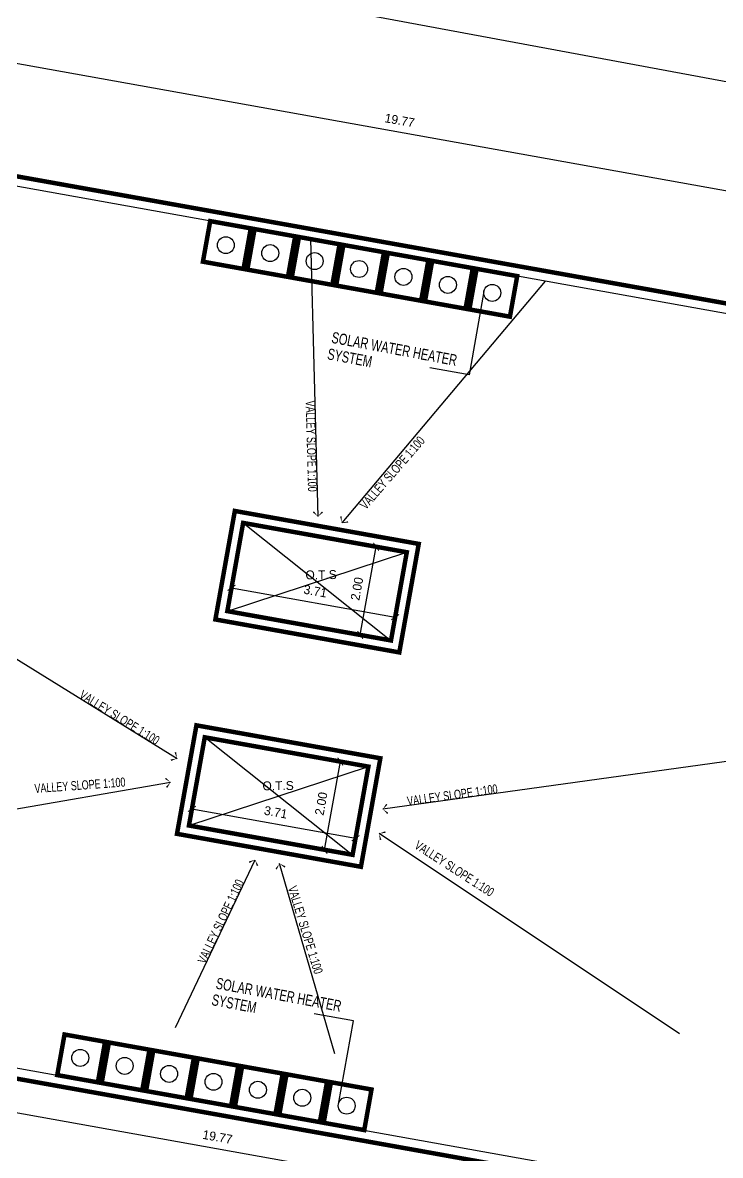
# Model space of a CAD drawing. Header units: metres. Extents: x 6101839 to 6102590, y -6659932 to -6659648.
# Drawn here: x 6102515.49 to 6102531.06, y -6659687.09 to -6659661.81 of the extents above; entities that cross this region are included whole.
import ezdxf

# ---------------------------------------------------------------- set-up
doc = ezdxf.new("R2010")
doc.units = ezdxf.units.M
doc.header["$LTSCALE"] = 500
doc.header["$MEASUREMENT"] = 0
doc.linetypes.add('DASHED2', pattern=[0.375, 0.25, -0.125])
doc.layers.get('0').update_dxf_attribs({"linetype": 'CONTINUOUS'})
doc.layers.get('Defpoints').update_dxf_attribs({"linetype": 'CONTINUOUS'})
for name, color, linetype in [('above', 250, 'DASHED2'), ('BLK_1_FLR_3_ROOF_AREA', 54, 'CONTINUOUS'), ('CONSIDER AREA', 233, 'CONTINUOUS'), ('DIM', 205, 'CONTINUOUS'), ('ED', 30, 'CONTINUOUS'), ('FURN', 156, 'CONTINUOUS'), ('TEXT', 4, 'CONTINUOUS'), ('wall', 125, 'CONTINUOUS')]:
    doc.layers.add(name, color=color, linetype=linetype)
doc.styles.add('DM', font='arial.ttf', dxfattribs={"width": 0.7, "height": 500})
doc.styles.add('S2', font='GOTHIC.TTF')
doc.styles.add('USA TEXT', font='GOTHIC.TTF')
doc.dimstyles.new('1-100-ED', dxfattribs={"dimtxt": 0.2, "dimasz": 0.15, "dimexe": 0.18, "dimexo": 0.0625, "dimgap": 0.15, "dimtad": 1, "dimzin": 0, "dimdsep": 46, "dimtxsty": 'USA TEXT', "dimblk": 'ARCHTICK', "dimcen": 0.1, "dimse1": 1, "dimse2": 1, "dimclrd": 256, "dimclrt": 256, "dimadec": 0, "dimazin": 0, "dimtfac": 1, "dimtofl": 0, "dimtmove": 0, "dimatfit": 3, "dimldrblk": 'ARCHTICK', "dimfxl": 0.18, "dimtolj": 1, "dimtzin": 0, "dimarcsym": 0})

# ---------------------------------------------------------------- blocks, each defined once
blk = doc.blocks.new('ARROW2')
at = {"layer": 'FURN'}
for points in [[(0, 0, 0, 1.41, 0), (-3.98, 3.98, 1.41, 1.41, 0)], [(0, 0, 0, 1.41, 0), (3.98, 3.98, 1.41, 1.41, 0)]]:
    blk.add_lwpolyline(points, format="xyseb", dxfattribs=at)
blk = doc.blocks.new('_ArchTick')
at = {"color": 0, "linetype": 'ByBlock', "const_width": 0.15}
blk.add_lwpolyline([(-0.5, -0.5), (0.5, 0.5)], dxfattribs=at)
blk = doc.blocks.new('*D156')
at = {"layer": 'Defpoints', "color": 0, "transparency": 16777216}
for p in [(6102519.278, -6659679.315), (6102522.923, -6659680.009), (6102522.93, -6659679.969)]:
    blk.add_point(p, dxfattribs=at)
at = {"layer": 'ED', "lineweight": -2, "transparency": 16777216}
blk.add_line((6102519.271, -6659679.354), (6102522.923, -6659680.009), dxfattribs=at)
at = {"layer": 'ED', "lineweight": -2, "transparency": 16777216, "xscale": 0.15, "yscale": 0.15, "zscale": 0.15}
for p, rotation in [((6102519.271, -6659679.354), 169.8449363846467), ((6102522.923, -6659680.009), 349.8449363846467)]:
    blk.add_blockref('_ArchTick', p, dxfattribs=dict(at, rotation=rotation))
at = {"layer": 'ED', "transparency": 16777216, "insert": (6102521.142, -6659679.43), "char_height": 0.2, "attachment_point": 5, "rotation": 349.8449, "style": 'USA TEXT'}
blk.add_mtext('\\A1;3.71', dxfattribs=at)
blk = doc.blocks.new('*D157')
at = {"layer": 'Defpoints', "color": 0, "transparency": 16777216}
for p in [(6102522.583, -6659678.298), (6102522.854, -6659678.347), (6102522.501, -6659680.316)]:
    blk.add_point(p, dxfattribs=at)
at = {"layer": 'ED', "lineweight": -2, "transparency": 16777216}
blk.add_line((6102522.23, -6659680.267), (6102522.583, -6659678.298), dxfattribs=at)
at = {"layer": 'ED', "lineweight": -2, "transparency": 16777216, "xscale": 0.15, "yscale": 0.15, "zscale": 0.15}
for p, rotation in [((6102522.583, -6659678.298), 79.84493637697014), ((6102522.23, -6659680.267), 259.8449363769701)]:
    blk.add_blockref('_ArchTick', p, dxfattribs=dict(at, rotation=rotation))
at = {"layer": 'ED', "transparency": 16777216, "insert": (6102522.156, -6659679.238), "char_height": 0.2, "attachment_point": 5, "rotation": 79.8449, "style": 'USA TEXT'}
blk.add_mtext('\\A1;2.00', dxfattribs=at)
blk = doc.blocks.new('*D158')
at = {"layer": 'Defpoints', "color": 0, "transparency": 16777216}
for p in [(6102523.381, -6659673.504), (6102523.592, -6659673.542), (6102523.24, -6659675.511)]:
    blk.add_point(p, dxfattribs=at)
at = {"layer": 'ED', "lineweight": -2, "transparency": 16777216}
blk.add_line((6102523.028, -6659675.473), (6102523.381, -6659673.504), dxfattribs=at)
at = {"layer": 'ED', "lineweight": -2, "transparency": 16777216, "xscale": 0.15, "yscale": 0.15, "zscale": 0.15}
for p, rotation in [((6102523.381, -6659673.504), 79.84493635070768), ((6102523.028, -6659675.473), 259.8449363507077)]:
    blk.add_blockref('_ArchTick', p, dxfattribs=dict(at, rotation=rotation))
at = {"layer": 'ED', "transparency": 16777216, "insert": (6102522.954, -6659674.443), "char_height": 0.2, "attachment_point": 5, "rotation": 79.8449, "style": 'USA TEXT'}
blk.add_mtext('\\A1;2.00', dxfattribs=at)
blk = doc.blocks.new('*D159')
at = {"layer": 'Defpoints', "color": 0, "transparency": 16777216}
for p in [(6102520.109, -6659674.673), (6102523.806, -6659675.075), (6102523.761, -6659675.327)]:
    blk.add_point(p, dxfattribs=at)
at = {"layer": 'ED', "lineweight": -2, "transparency": 16777216}
blk.add_line((6102520.154, -6659674.421), (6102523.806, -6659675.075), dxfattribs=at)
at = {"layer": 'ED', "lineweight": -2, "transparency": 16777216, "xscale": 0.15, "yscale": 0.15, "zscale": 0.15}
for p, rotation in [((6102520.154, -6659674.421), 169.8449363886607), ((6102523.806, -6659675.075), 349.8449363886607)]:
    blk.add_blockref('_ArchTick', p, dxfattribs=dict(at, rotation=rotation))
at = {"layer": 'ED', "transparency": 16777216, "insert": (6102522.025, -6659674.497), "char_height": 0.2, "attachment_point": 5, "rotation": 349.8449, "style": 'USA TEXT'}
blk.add_mtext('\\A1;3.71', dxfattribs=at)
blk = doc.blocks.new('*D172')
at = {"layer": 'Defpoints', "color": 0, "transparency": 16777216}
for p in [(6102474.635, -6659657.529), (6102534.269, -6659663.696), (6102533.383, -6659668.458)]:
    blk.add_point(p, dxfattribs=at)
at = {"layer": 'ED', "lineweight": -2, "transparency": 16777216}
blk.add_line((6102475.521, -6659652.767), (6102534.269, -6659663.696), dxfattribs=at)
at = {"layer": 'ED', "lineweight": -2, "transparency": 16777216, "xscale": 0.15, "yscale": 0.15, "zscale": 0.15}
for p, rotation in [((6102475.521, -6659652.767), 169.4613364465986), ((6102534.269, -6659663.696), 349.4613364465986)]:
    blk.add_blockref('_ArchTick', p, dxfattribs=dict(at, rotation=rotation))
at = {"layer": 'ED', "transparency": 16777216, "insert": (6102504.942, -6659657.981), "char_height": 0.2, "attachment_point": 5, "rotation": 349.4613, "style": 'USA TEXT'}
blk.add_mtext('\\A1;59.76', dxfattribs=at)
blk = doc.blocks.new('*D182')
at = {"layer": 'Defpoints', "color": 0, "transparency": 16777216}
for p in [(6102513.539, -6659665.812), (6102533.592, -6659665.985), (6102532.86, -6659670.076)]:
    blk.add_point(p, dxfattribs=at)
at = {"layer": 'ED', "lineweight": -2, "transparency": 16777216}
blk.add_line((6102514.132, -6659662.499), (6102533.592, -6659665.985), dxfattribs=at)
at = {"layer": 'ED', "lineweight": -2, "transparency": 16777216, "xscale": 0.15, "yscale": 0.15, "zscale": 0.15}
for p, rotation in [((6102514.132, -6659662.499), 169.8449604394148), ((6102533.592, -6659665.985), 349.8449604394148)]:
    blk.add_blockref('_ArchTick', p, dxfattribs=dict(at, rotation=rotation))
at = {"layer": 'ED', "transparency": 16777216, "insert": (6102523.907, -6659663.991), "char_height": 0.2, "attachment_point": 5, "rotation": 349.845, "style": 'USA TEXT'}
blk.add_mtext('\\A1;19.77', dxfattribs=at)
blk = doc.blocks.new('*D209')
at = {"layer": 'Defpoints', "color": 0, "transparency": 16777216}
for p in [(6102510.242, -6659684.215), (6102529.658, -6659687.927), (6102529.525, -6659688.67)]:
    blk.add_point(p, dxfattribs=at)
at = {"layer": 'ED', "lineweight": -2, "transparency": 16777216}
blk.add_line((6102510.069, -6659685.184), (6102529.525, -6659688.67), dxfattribs=at)
at = {"layer": 'ED', "lineweight": -2, "transparency": 16777216, "xscale": 0.15, "yscale": 0.15, "zscale": 0.15}
for p, rotation in [((6102510.069, -6659685.184), 169.843495225753), ((6102529.525, -6659688.67), 349.843495225753)]:
    blk.add_blockref('_ArchTick', p, dxfattribs=dict(at, rotation=rotation))
at = {"layer": 'ED', "transparency": 16777216, "insert": (6102519.842, -6659686.676), "char_height": 0.2, "attachment_point": 5, "rotation": 349.8435, "style": 'USA TEXT'}
blk.add_mtext('\\A1;19.77', dxfattribs=at)

msp = doc.modelspace()

# ---------------------------------------------------------------- linework, layer by layer
at = {"layer": 'above', "linetype": 'ByBlock'}
for p, q in [((6102520.41383, -6659672.97258), (6102523.7131, -6659675.59537)), ((6102520.06121, -6659674.94125), (6102524.06573, -6659673.6267)), ((6102519.55695, -6659677.75644), (6102522.85622, -6659680.37924)), ((6102519.20433, -6659679.72511), (6102523.20885, -6659678.41057))]:
    msp.add_line(p, q, dxfattribs=at)
at = {"layer": 'BLK_1_FLR_3_ROOF_AREA', "const_width": 0.1}
for points in [[(6102529.61318, -6659687.92679), (6102509.93011, -6659684.40118), (6102510.75774, -6659679.78048), (6102508.59244, -6659679.39285), (6102507.99261, -6659682.74019), (6102503.89778, -6659682.00673), (6102504.49744, -6659678.65965), (6102502.33215, -6659678.27202), (6102501.50421, -6659682.89194), (6102481.59114, -6659679.32513), (6102482.40962, -6659674.75597), (6102480.24434, -6659674.36827), (6102480.24423, -6659674.36825), (6102479.42583, -6659678.93728), (6102470.33551, -6659677.30903), (6102471.24507, -6659672.23107), (6102473.4106, -6659672.61896), (6102473.83749, -6659670.23567), (6102472.36099, -6659669.9712), (6102473.09457, -6659665.87639), (6102474.57099, -6659666.14061), (6102474.99785, -6659663.75755), (6102473.52135, -6659663.49308), (6102474.5896, -6659657.52915)], [(6102474.5896, -6659657.52915), (6102482.99088, -6659659.03398), (6102482.01643, -6659664.47627), (6102484.18143, -6659664.8651), (6102485.15618, -6659659.42189), (6102505.06943, -6659662.98866), (6102504.09422, -6659668.43082), (6102506.25999, -6659668.81875), (6102506.84808, -6659665.53559), (6102510.94292, -6659666.26905), (6102510.35505, -6659669.55225), (6102512.52059, -6659669.94014), (6102513.42466, -6659664.89161), (6102533.3377, -6659668.45844)]]:
    msp.add_lwpolyline(points, dxfattribs=at)
at = {"layer": 'CONSIDER AREA', "const_width": 0.1}
for points in [[(6102520.58398, -6659666.39971), (6102519.67839, -6659666.23751), (6102519.51619, -6659667.1431), (6102520.42178, -6659667.3053)], [(6102521.57495, -6659666.5772), (6102520.66937, -6659666.415), (6102520.50717, -6659667.32059), (6102521.41276, -6659667.48279)], [(6102522.56593, -6659666.75469), (6102521.66034, -6659666.59249), (6102521.49814, -6659667.49808), (6102522.40373, -6659667.66028)], [(6102523.5569, -6659666.93218), (6102522.65131, -6659666.76998), (6102522.48912, -6659667.67557), (6102523.39471, -6659667.83777)], [(6102524.54788, -6659667.10967), (6102523.64229, -6659666.94747), (6102523.48009, -6659667.85306), (6102524.38568, -6659668.01526)], [(6102525.53885, -6659667.28716), (6102524.63326, -6659667.12497), (6102524.47106, -6659668.03055), (6102525.37665, -6659668.19275)], [(6102526.52983, -6659667.46465), (6102525.62424, -6659667.30246), (6102525.46204, -6659668.20805), (6102526.36763, -6659668.37024)], [(6102517.17057, -6659685.45637), (6102516.26499, -6659685.29415), (6102516.42721, -6659684.38856), (6102517.33279, -6659684.55078)], [(6102518.16154, -6659685.63388), (6102517.25596, -6659685.47166), (6102517.41818, -6659684.56608), (6102518.32376, -6659684.72829)], [(6102519.15251, -6659685.81139), (6102518.24693, -6659685.64917), (6102518.40915, -6659684.74359), (6102519.31473, -6659684.90581)], [(6102520.14348, -6659685.98891), (6102519.2379, -6659685.82669), (6102519.40012, -6659684.9211), (6102520.3057, -6659685.08332)], [(6102521.13446, -6659686.16642), (6102520.22887, -6659686.0042), (6102520.39109, -6659685.09861), (6102521.29667, -6659685.26083)], [(6102522.12543, -6659686.34393), (6102521.21984, -6659686.18171), (6102521.38206, -6659685.27613), (6102522.28764, -6659685.43835)], [(6102523.1164, -6659686.52144), (6102522.21081, -6659686.35923), (6102522.37303, -6659685.45364), (6102523.27861, -6659685.61586)]]:
    msp.add_lwpolyline(points, close=True, dxfattribs=at)
at = {"layer": 'CONSIDER AREA'}
for centre in [(6102520.0277, -6659666.77412), (6102521.01867, -6659666.95161), (6102522.00964, -6659667.1291), (6102523.00062, -6659667.30659), (6102523.99159, -6659667.48408), (6102524.98257, -6659667.66158), (6102525.97354, -6659667.83907), (6102516.77883, -6659684.91215), (6102517.7698, -6659685.08966), (6102518.76077, -6659685.26717), (6102519.75174, -6659685.44468), (6102520.74271, -6659685.6222), (6102521.73369, -6659685.79971), (6102522.72466, -6659685.97722)]:
    msp.add_circle(centre, 0.18897, dxfattribs=at)
at = {"layer": 'DIM', "color": 8, "linetype": 'ByBlock'}
for p, q in [((6102521.9168, -6659666.6383), (6102522.08198, -6659672.82872)), ((6102527.15367, -6659667.57634), (6102522.61367, -6659672.97091)), ((6102509.75584, -6659672.53976), (6102518.93907, -6659678.22914)), ((6102535.2002, -6659677.73996), (6102523.52954, -6659679.36168)), ((6102510.83184, -6659680.13997), (6102518.79403, -6659678.76006)), ((6102530.14927, -6659684.37569), (6102523.44734, -6659679.90588)), ((6102518.90343, -6659684.23405), (6102520.68102, -6659680.48999)), ((6102522.459, -6659684.8193), (6102521.22477, -6659680.57511))]:
    msp.add_line(p, q, dxfattribs=at)
at = {"layer": 'ED', "linetype": 'ByBlock'}
for p, q in [((6102525.78753, -6659667.80575), (6102525.46029, -6659669.67036)), ((6102525.46029, -6659669.67036), (6102524.58325, -6659669.51327)), ((6102522.87896, -6659684.08164), (6102522.00192, -6659683.92453)), ((6102522.53864, -6659685.9439), (6102522.87896, -6659684.08164))]:
    msp.add_line(p, q, dxfattribs=at)
at = {"layer": 'wall', "color": 9, "linetype": 'ByBlock'}
for p, q in [((6102533.3829, -6659668.45847), (6102513.46987, -6659664.89161)), ((6102533.11595, -6659668.64432), (6102513.65572, -6659665.15856)), ((6102510.24224, -6659684.21529), (6102529.84318, -6659687.72641)), ((6102509.97529, -6659684.40114), (6102529.61318, -6659687.91887))]:
    msp.add_line(p, q, dxfattribs=at)
at = {"layer": 'wall', "color": 9, "const_width": 0.1}
for points in [[(6102519.79426, -6659675.12709), (6102520.22799, -6659672.70563), (6102524.33267, -6659673.44086), (6102523.89894, -6659675.86232)], [(6102523.04206, -6659680.64618), (6102523.47579, -6659678.22472), (6102519.37111, -6659677.4895), (6102518.93738, -6659679.91096)], [(6102522.85622, -6659680.37924), (6102523.20885, -6659678.41057), (6102519.55695, -6659677.75644), (6102519.20433, -6659679.72511)]]:
    msp.add_lwpolyline(points, close=True, dxfattribs=at)
msp.add_lwpolyline([(6102520.06121, -6659674.94125), (6102520.41383, -6659672.97258), (6102524.06573, -6659673.6267), (6102523.7131, -6659675.59537), (6102520.06121, -6659674.94125)], dxfattribs=at)

# ---------------------------------------------------------------- block references
at = {"layer": 'DIM'}
for p, xscale, yscale, zscale, rotation in [((6102522.08198, -6659672.82872), 0.0255555555407925, 0.0255555555522442, 0.0255555555555556, 359.2059430529796), ((6102522.61367, -6659672.97091), -0.0255555555562943, 0.0255555555522442, 0.0255555555555556, 322.2388887644021), ((6102518.93907, -6659678.22914), -0.0255555555414678, 0.0255555555522442, 0.0255555555555556, 60.54258442044402), ((6102518.79403, -6659678.76006), 0.0255555555566767, 0.0255555555522442, 0.0255555555555556, 97.50963870782714), ((6102523.52954, -6659679.36168), 0.0255555555416398, 0.0255555555522442, 0.0255555555555556, 275.5884974146929), ((6102523.44734, -6659679.90588), -0.0255555555560233, 0.0255555555522442, 0.0255555555555556, 238.6214431267124), ((6102520.68102, -6659680.48999), -0.0255555555404457, 0.0255555555531755, 0.0255555555555556, 156.9251387812652), ((6102521.22477, -6659680.57511), 0.0255555555561324, 0.0255555555531755, 0.0255555555561324, 193.8921930690952)]:
    msp.add_blockref('ARROW2', p, dxfattribs=dict(at, xscale=xscale, yscale=yscale, zscale=zscale, rotation=rotation))

# ---------------------------------------------------------------- texts
at = {"layer": 'DIM', "style": 'DM', "width": 0.7}
for s, height, rotation, p in [('SOLAR WATER HEATER', 0.25, 349.444799, (6102522.37049, -6659668.95085)), ('SYSTEM', 0.25, 349.444799, (6102522.27755, -6659669.31924)), ('VALLEY SLOPE 1:100', 0.2044444, 271.519042, (6102521.8084, -6659670.24564)), ('VALLEY SLOPE 1:100', 0.2044444, 49.102236, (6102523.15378, -6659672.6887)), ('VALLEY SLOPE 1:100', 0.2044444, 328.229465, (6102516.73786, -6659676.8654)), ('VALLEY SLOPE 1:100', 0.2044444, 4.168439, (6102515.76464, -6659679.00189)), ('VALLEY SLOPE 1:100', 0.2044444, 7.90162, (6102524.08833, -6659679.2837)), ('VALLEY SLOPE 1:100', 0.2044444, 327.119766, (6102524.21985, -6659680.22067)), ('VALLEY SLOPE 1:100', 0.2044444, 64.612014, (6102519.57043, -6659682.82916)), ('VALLEY SLOPE 1:100', 0.2044444, 287.028867, (6102521.40888, -6659681.11165)), ('SOLAR WATER HEATER', 0.25, 349.443491, (6102519.78917, -6659683.36206)), ('SYSTEM', 0.25, 349.443491, (6102519.69623, -6659683.73045))]:
    msp.add_text(s, height=height, rotation=rotation, dxfattribs=at).set_placement(p)
at = {"layer": 'TEXT', "color": 7, "style": 'S2'}
for p in [(6102521.80566, -6659674.23393), (6102520.84631, -6659678.94136)]:
    msp.add_text('O.T.S', height=0.2, rotation=0.815488, dxfattribs=at).set_placement(p)

# ---------------------------------------------------------------- dimensions: what is measured, and where the dimension line sits
at = {"layer": 'ED'}
for p1, p2, distance, picture, middle in [((6102474.6348, -6659657.52915), (6102533.3829, -6659668.45847), 4.84429, '*D172', (6102504.94151, -6659657.9805)), ((6102523.23952, -6659675.51054), (6102523.59215, -6659673.54188), 0.21456, '*D158', (6102522.9536, -6659674.44342)), ((6102520.10923, -6659674.67314), (6102523.76112, -6659675.32726), 0.25609, '*D159', (6102522.02529, -6659674.49709)), ((6102522.50138, -6659680.31568), (6102522.85401, -6659678.34701), 0.27544, '*D157', (6102522.15554, -6659679.23782)), ((6102519.27781, -6659679.31483), (6102522.92971, -6659679.96895), -0.04021, '*D156', (6102521.14164, -6659679.43044))]:
    dim = msp.add_aligned_dim(p1=p1, p2=p2, distance=distance, dimstyle='1-100-ED', dxfattribs=at)
    dim.commit()
    dim.dimension.update_dxf_attribs({"geometry": picture, "text_midpoint": middle})
for base, p1, p2, angle, picture, middle in [((6102533.59236, -6659665.98453), (6102513.53878, -6659665.81171), (6102532.85951, -6659670.07601), 169.84496, '*D182', (6102523.90723, -6659663.99066)), ((6102529.5247, -6659688.66967), (6102510.24224, -6659684.21529), (6102529.65777, -6659687.92686), 169.843495, '*D209', (6102519.84165, -6659686.67591))]:
    dim = msp.add_linear_dim(base=base, p1=p1, p2=p2, angle=angle, dimstyle='1-100-ED', dxfattribs=at)
    dim.commit()
    dim.dimension.update_dxf_attribs({"geometry": picture, "text_midpoint": middle})

doc.saveas('drawing.dxf')
